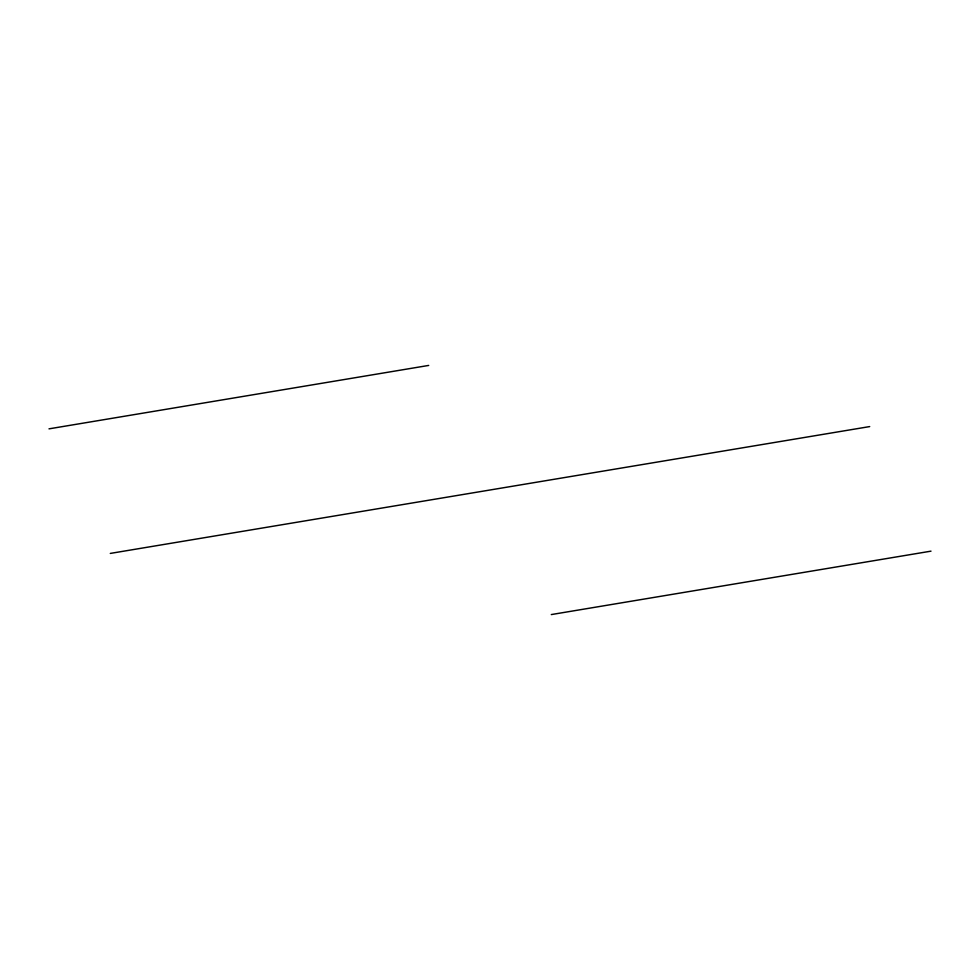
<?xml version="1.0" encoding="UTF-8"?>
<svg xmlns="http://www.w3.org/2000/svg" width="980" height="980" viewBox="0 0 980 980"><rect width="100%" height="100%" fill="white"/><g stroke="black" fill="none" stroke-linecap="round" stroke-linejoin="round"><path stroke-width="1.47" d="M49 428.848L428.701 365.43M110.299 553.418L869.701 426.582M551.299 614.57L931 551.152"/></g></svg>
